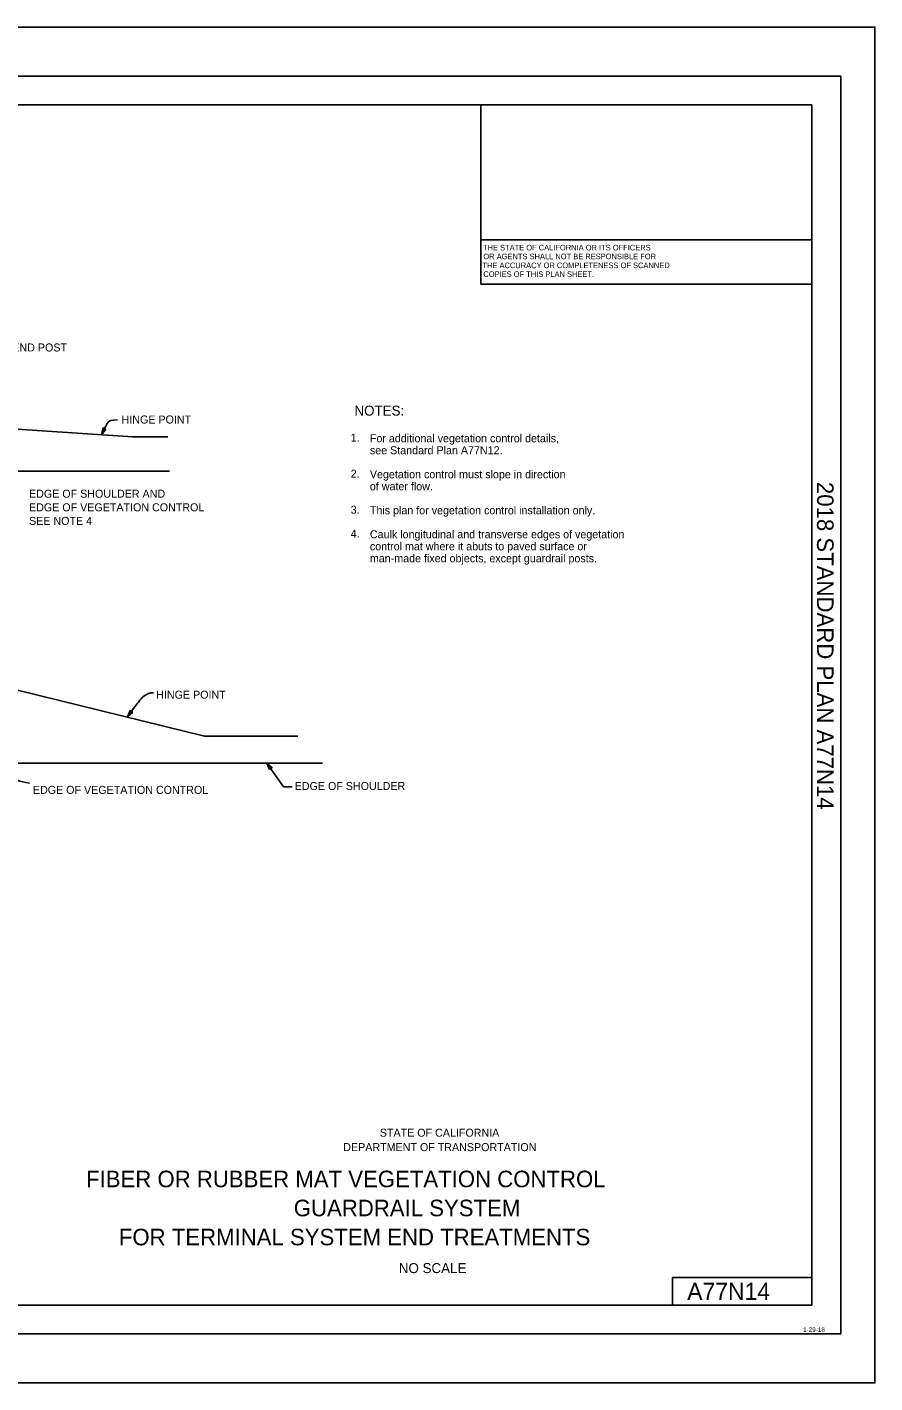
# Model space of a CAD drawing. Extents: x -893 to 867, y -474 to 712.
# Drawn here: x 125 to 867, y -474 to 712 of the extents above; entities that cross this region are included whole.
import ezdxf

# ---------------------------------------------------------------- set-up
doc = ezdxf.new("R2010")
doc.units = 0
for name, color, linetype in [('10 Sheet Format', 7, 'Continuous'), ('56 Stage 3 Anno', 7, 'Continuous'), ('57 Undefined', 7, 'Continuous'), ('60 Nongeo Data', 7, 'Continuous')]:
    doc.layers.add(name, color=color, linetype=linetype)

# ---------------------------------------------------------------- blocks, each defined once
blk = doc.blocks.new('AHT')
at = {"layer": '60 Nongeo Data'}
blk.add_lwpolyline([(-5.9055, 1.3189), (0, 0), (-5.9059, -1.3094), (-5.6957, -0.9602), (-1.3693, -0.0035), (-5.6968, 0.9693), (-5.4886, 0.6205), (-2.7193, 0.002), (-5.4858, -0.6114), (-5.2756, -0.2622), (-4.0791, 0.0031), (-5.2799, 0.2713), (-5.1181, 0), (-5.9059, -1.3094), (-5.1181, 0)], close=True, dxfattribs=at)

msp = doc.modelspace()

# ---------------------------------------------------------------- linework, layer by layer
at = {"layer": '10 Sheet Format'}
for p, q in [((-813.5, 644), (811.5, 644)), ((521.6, 487.1), (521.6, 644)), ((811.5, -406), (811.5, 644)), ((811.5, 525.9), (521.6, 525.9)), ((811.5, 487.1), (521.6, 487.1)), ((689.5, -406), (689.5, -382)), ((689.5, -382), (811.5, -382)), ((-438.7, -406), (199.1, -406)), ((198.8, -406), (811.5, -406)), ((836.6, -431), (836.6, -431))]:
    msp.add_line(p, q, dxfattribs=at)
for points in [[(-893.5, -474), (866.5, -474), (866.5, 712), (-893.5, 712)], [(-863.4, 669), (836.6, 669), (836.6, -431), (-863.4, -431)], [(-863.4, 669), (836.6, 669), (836.6, -431), (-863.4, -431)]]:
    msp.add_lwpolyline(points, close=True, dxfattribs=at)
at = {"layer": '56 Stage 3 Anno'}
for points in [[(193.5, 360.2), (189.8, 355.4), (191.1, 361.3), (191.4, 361), (190.4, 356.6), (193.1, 360.1), (192.7, 360.1), (191, 357.9), (191.6, 360.6), (191.8, 360.3), (191.6, 359.1), (192.3, 360.1), (192, 360), (191.1, 361.3), (192, 360)], [(217, 112.6), (212.4, 108.5), (214.8, 114.1), (215, 113.7), (213.2, 109.6), (216.6, 112.6), (216.1, 112.6), (214, 110.7), (215.1, 113.3), (215.3, 113), (214.8, 111.8), (215.7, 112.7), (215.4, 112.7), (214.8, 114.1), (215.4, 112.7)]]:
    msp.add_lwpolyline(points, close=True, dxfattribs=at)
msp.add_lwpolyline([(356.7, 47.5), (349, 47.5), (334.5, 68.2)], dxfattribs=at)
for points, degree in [([(189.8, 355.4), (194.2, 364.7), (195.9, 366.8), (197.5, 368.2), (203.7, 368.3)], 3), ([(212.4, 108.5), (223.6, 124.1), (228, 127.7), (232.4, 129.7), (235.2, 129.7)], 2), ([(72.7, 87.3), (95.9, 63.8), (106.3, 55.8), (110, 55.4), (117.4, 52.1), (126.8, 50.5)], 3)]:
    msp.add_open_spline(points, degree=degree, dxfattribs=at)
at = {"layer": '60 Nongeo Data'}
for p, q in [((811.5, 644), (811.5, 644)), ((81.4, 362.5), (217.2, 353.4)), ((217.2, 353.4), (247.8, 353.4)), ((46.8, 323.5), (249.2, 323.5)), ((80.5, 140.7), (279.9, 91.8)), ((279.9, 91.8), (361.5, 91.8)), ((-330.1, 68.2), (383.1, 68.2))]:
    msp.add_line(p, q, dxfattribs=at)

# ---------------------------------------------------------------- block references
at = {"layer": '56 Stage 3 Anno', "rotation": 125.03823211387945}
msp.add_blockref('AHT', (334.5, 68.2), dxfattribs=at)

# ---------------------------------------------------------------- texts
at = {"layer": '10 Sheet Format'}
for s, height, p in [('THE STATE OF CALIFORNIA OR ITS OFFICERS', 4.9, (523.6, 516.6)), ('OR AGENTS SHALL NOT BE RESPONSIBLE FOR', 4.9, (523.9, 508.9)), ('THE ACCURACY OR COMPLETENESS OF SCANNED', 4.9, (523.1, 501.1)), ('COPIES OF THIS PLAN SHEET.', 4.9, (523.9, 493.4)), ('STATE OF CALIFORNIA', 7, (433.3, -258.7)), ('DEPARTMENT OF TRANSPORTATION', 7, (401.3, -271.3)), ('FIBER OR RUBBER MAT VEGETATION CONTROL', 14.5, (176.2, -302.9)), ('GUARDRAIL SYSTEM', 14.5, (358, -328.3)), ('FOR TERMINAL SYSTEM END TREATMENTS', 14.5, (204.9, -353.7)), ('NO SCALE', 8.75, (449.9, -378)), ('A77N14', 15, (702.3, -401.5)), ('1-29-18', 4, (803.7, -429.5))]:
    msp.add_text(s, height=height, dxfattribs=at).set_placement(p)
msp.add_text('2018 STANDARD PLAN A77N14', height=14.5, rotation=270, dxfattribs=at).set_placement((815.9, 314.1))
at = {"layer": '57 Undefined'}
for s, height, p in [('CENTER OF END POST', 7, (55, 428.2)), ('NOTES:', 8.75, (411.1, 372.1)), ('HINGE POINT', 7, (207.3, 365.2)), ('1.', 7, (407.8, 349.3)), ('For additional vegetation control details,', 7, (424.6, 348.8)), ('see Standard Plan A77N12.', 7, (424.6, 338.3)), ('2.', 7, (407.8, 317.8)), ('Vegetation control must slope in direction', 7, (424.6, 317.3)), ('of water flow.', 7, (424.6, 306.8)), ('EDGE OF SHOULDER AND', 7, (126.3, 300.3)), ('EDGE OF VEGETATION CONTROL', 7, (126.3, 288.4)), ('3.', 7, (407.8, 286.3)), ('This plan for vegetation control installation only.', 7, (424.6, 285.8)), ('SEE NOTE 4', 7, (126.3, 276.5)), ('4.', 7, (407.8, 265.3)), ('control mat where it abuts to paved surface or', 7, (424.6, 254.3)), ('Caulk longitudinal and transverse edges of vegetation', 7, (424.6, 264.8)), ('man-made fixed objects, except guardrail posts.', 7, (424.6, 243.8)), ('HINGE POINT', 7, (237.6, 124.5)), ('EDGE OF VEGETATION CONTROL', 7, (129.7, 41.2)), ('EDGE OF SHOULDER', 7, (358.8, 44.6))]:
    msp.add_text(s, height=height, dxfattribs=at).set_placement(p)

doc.saveas('drawing.dxf')
